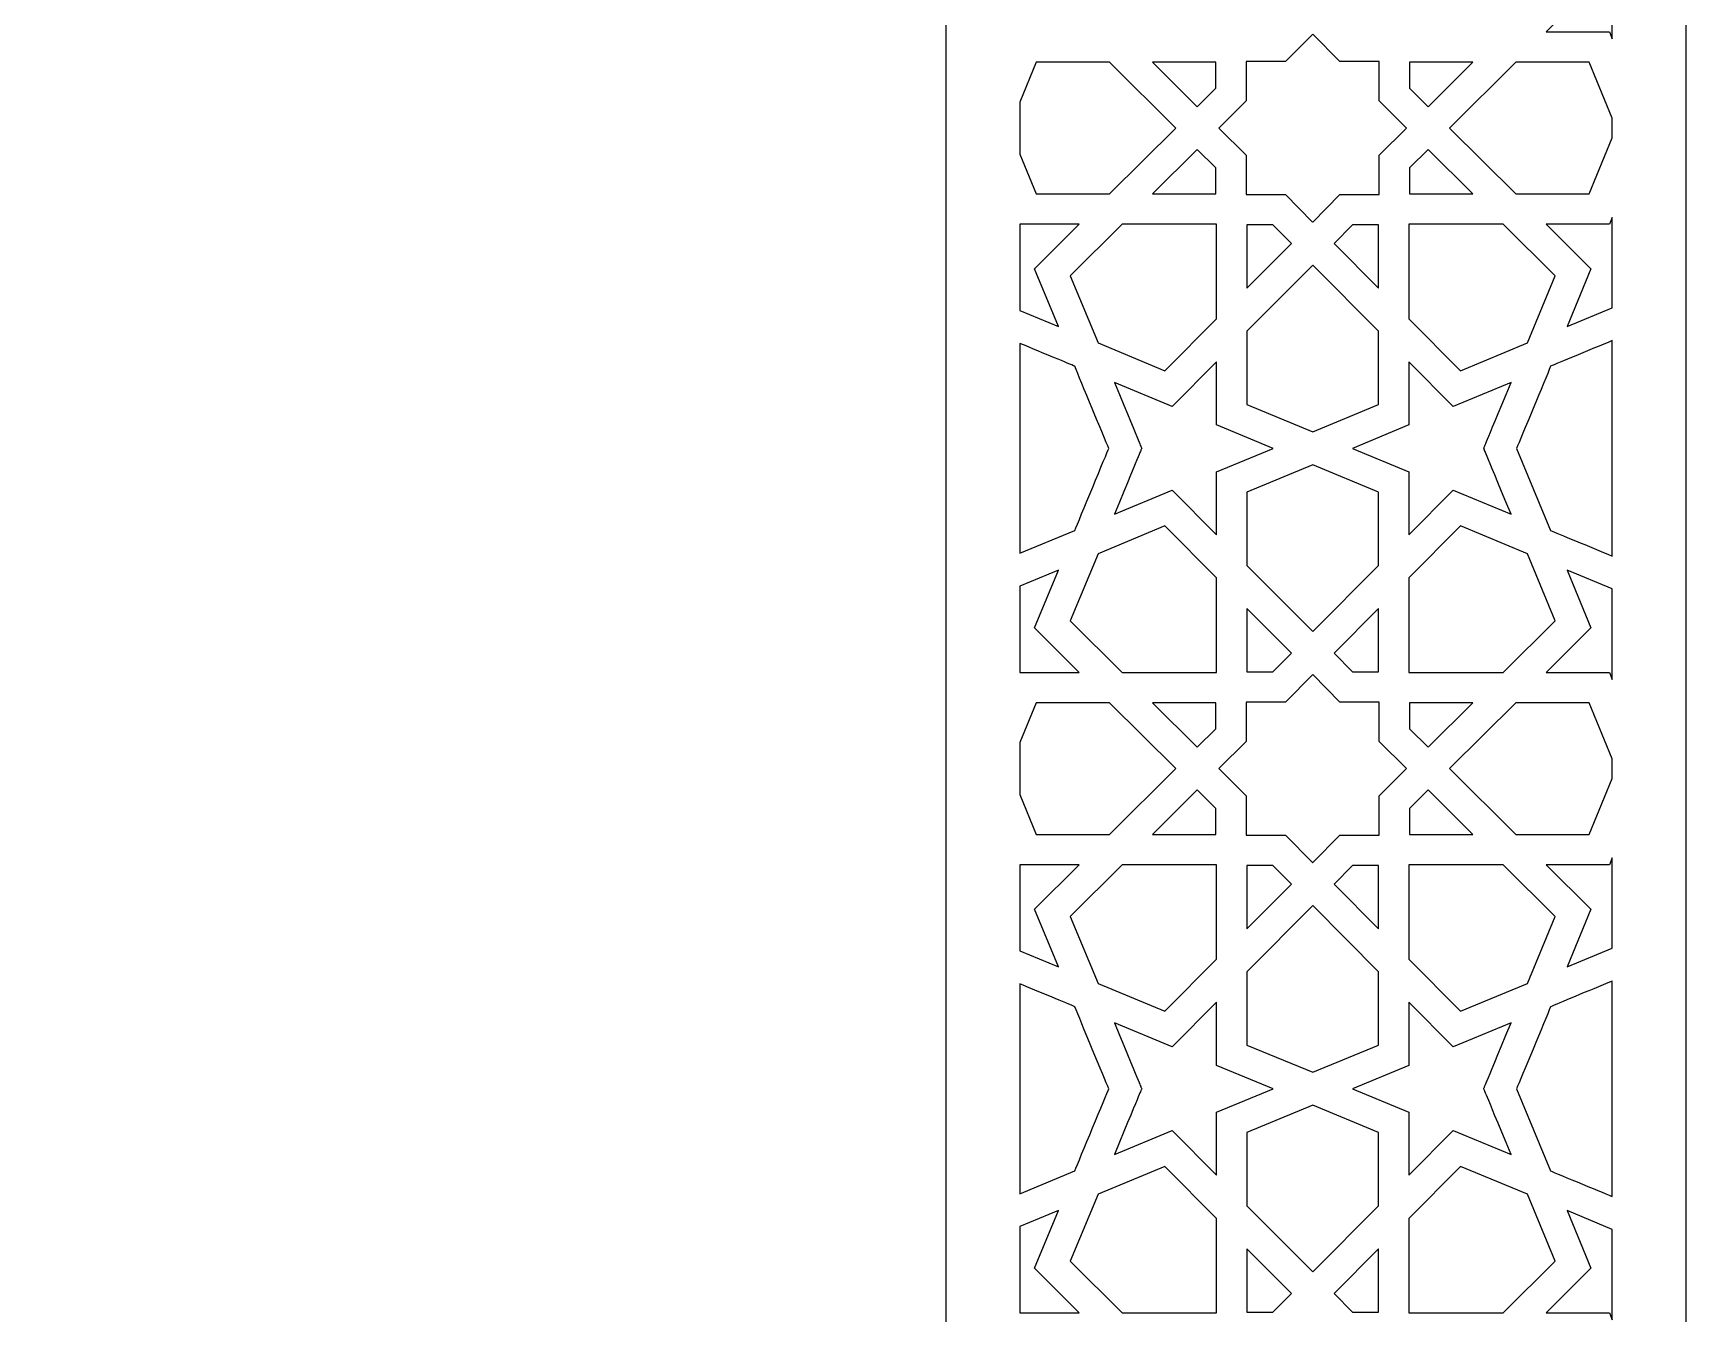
# Model space of a CAD drawing. Header units: millimetres. Extents: x -71 to 72, y -100 to 100.
# Drawn here: x 0 to 71.5, y -61.7 to -6.3 of the extents above; entities that cross this region are included whole.
import ezdxf

# ---------------------------------------------------------------- set-up
doc = ezdxf.new("R2010")
doc.units = ezdxf.units.MM
doc.header["$MEASUREMENT"] = 0
doc.layers.add('layer 1', color=7, linetype='Continuous')

msp = doc.modelspace()

# ---------------------------------------------------------------- linework, layer by layer
at = {"layer": 'layer 1', "color": 250}
for points, knots in [([(-71.4375, 100.1639), (-71.4375, 100.1639), (-71.4375, -99.8361), (-71.4375, -99.8361), (-71.4375, -99.8361), (-71.4375, -99.8361), (-39.4469, -99.8361), (-39.4469, -99.8361), (-39.4469, -99.8361), (-39.4469, -99.8361), (-39.4469, 31.5595), (-39.4469, 31.5595), (-39.4469, 31.5595), (-39.4469, 53.3323), (-21.7336, 71.0456), (0.0392, 71.0456), (0.0392, 71.0456), (21.8115, 71.0456), (39.5249, 53.3323), (39.5249, 31.5595), (39.5249, 31.5595), (39.5249, 31.5595), (39.5249, -99.8361), (39.5249, -99.8361), (39.5249, -99.8361), (39.5249, -99.8361), (71.5155, -99.8361), (71.5155, -99.8361), (71.5155, -99.8361), (71.5155, -99.8361), (71.5155, 100.1639), (71.5155, 100.1639), (71.5155, 100.1639), (71.5155, 100.1639), (-71.4375, 100.1639), (-71.4375, 100.1639)], [0, 0, 0, 0, 0.1, 0.1, 0.1, 0.1, 0.2, 0.2, 0.2, 0.2, 0.3, 0.3, 0.3, 0.3, 0.4, 0.4, 0.4, 0.4, 0.5, 0.5, 0.5, 0.5, 0.6, 0.6, 0.6, 0.6, 0.7, 0.7, 0.7, 0.7, 0.8, 0.8, 0.8, 0.8, 1, 1, 1, 1]), ([(67.4077, -4.3434), (67.4077, -4.3434), (66.373, -1.8489), (66.373, -1.8489), (66.373, -1.8489), (66.373, -1.8489), (68.3292, -2.6596), (68.3292, -2.6596), (68.3292, -2.6596), (68.3292, -2.6596), (68.3292, -6.5677), (68.3292, -6.5677), (68.3292, -6.5677), (68.3292, -6.5677), (68.2046, -6.2678), (68.2046, -6.2678), (68.2046, -6.2678), (68.2046, -6.2678), (65.4745, -6.2678), (65.4745, -6.2678), (65.4745, -6.2678), (65.4745, -6.2678), (67.4077, -4.3434), (67.4077, -4.3434)], [0, 0, 0, 0, 0.1428571, 0.1428571, 0.1428571, 0.1428571, 0.2857143, 0.2857143, 0.2857143, 0.2857143, 0.4285714, 0.4285714, 0.4285714, 0.4285714, 0.5714286, 0.5714286, 0.5714286, 0.5714286, 0.7142857, 0.7142857, 0.7142857, 0.7142857, 1, 1, 1, 1]), ([(59.4367, -10.4239), (59.4367, -10.4239), (58.2503, -11.5983), (58.2503, -11.5983), (58.2503, -11.5983), (58.2503, -11.5983), (58.2503, -13.2987), (58.2503, -13.2987), (58.2503, -13.2987), (58.2503, -13.2987), (56.5496, -13.2987), (56.5496, -13.2987), (56.5496, -13.2987), (56.5496, -13.2987), (55.3766, -14.484), (55.3766, -14.484), (55.3766, -14.484), (55.3766, -14.484), (55.3727, -14.4801), (55.3727, -14.4801), (55.3727, -14.4801), (55.3727, -14.4801), (55.3716, -14.4812), (55.3716, -14.4812), (55.3716, -14.4812), (55.3716, -14.4812), (54.2008, -13.2987), (54.2008, -13.2987), (54.2008, -13.2987), (54.2008, -13.2987), (52.5004, -13.2987), (52.5004, -13.2987), (52.5004, -13.2987), (52.5004, -13.2987), (52.5004, -11.5983), (52.5004, -11.5983), (52.5004, -11.5983), (52.5004, -11.5983), (51.3151, -10.4249), (51.3151, -10.4249), (51.3151, -10.4249), (51.3151, -10.4249), (51.3189, -10.421), (51.3189, -10.421), (51.3189, -10.421), (51.3189, -10.421), (51.3179, -10.42), (51.3179, -10.42), (51.3179, -10.42), (51.3179, -10.42), (52.5004, -9.2495), (52.5004, -9.2495), (52.5004, -9.2495), (52.5004, -9.2495), (52.5004, -7.5491), (52.5004, -7.5491), (52.5004, -7.5491), (52.5004, -7.5491), (54.2008, -7.5491), (54.2008, -7.5491), (54.2008, -7.5491), (54.2008, -7.5491), (55.3755, -6.3627), (55.3755, -6.3627), (55.3755, -6.3627), (55.3755, -6.3627), (56.5496, -7.5491), (56.5496, -7.5491), (56.5496, -7.5491), (56.5496, -7.5491), (58.2503, -7.5491), (58.2503, -7.5491), (58.2503, -7.5491), (58.2503, -7.5491), (58.2503, -9.2495), (58.2503, -9.2495), (58.2503, -9.2495), (58.2503, -9.2495), (59.4367, -10.4239), (59.4367, -10.4239)], [0, 0, 0, 0, 0.047619, 0.047619, 0.047619, 0.047619, 0.0952381, 0.0952381, 0.0952381, 0.0952381, 0.1428571, 0.1428571, 0.1428571, 0.1428571, 0.1904762, 0.1904762, 0.1904762, 0.1904762, 0.2380952, 0.2380952, 0.2380952, 0.2380952, 0.2857143, 0.2857143, 0.2857143, 0.2857143, 0.3333333, 0.3333333, 0.3333333, 0.3333333, 0.3809524, 0.3809524, 0.3809524, 0.3809524, 0.4285714, 0.4285714, 0.4285714, 0.4285714, 0.4761905, 0.4761905, 0.4761905, 0.4761905, 0.5238095, 0.5238095, 0.5238095, 0.5238095, 0.5714286, 0.5714286, 0.5714286, 0.5714286, 0.6190476, 0.6190476, 0.6190476, 0.6190476, 0.6666667, 0.6666667, 0.6666667, 0.6666667, 0.7142857, 0.7142857, 0.7142857, 0.7142857, 0.7619048, 0.7619048, 0.7619048, 0.7619048, 0.8095238, 0.8095238, 0.8095238, 0.8095238, 0.8571429, 0.8571429, 0.8571429, 0.8571429, 0.9047619, 0.9047619, 0.9047619, 0.9047619, 1, 1, 1, 1]), ([(46.5938, -7.5794), (46.5938, -7.5794), (49.4527, -10.4239), (49.4527, -10.4239), (49.4527, -10.4239), (49.4527, -10.4239), (46.5938, -13.268), (46.5938, -13.268), (46.5938, -13.268), (46.5938, -13.268), (43.4231, -13.268), (43.4231, -13.268), (43.4231, -13.268), (43.4231, -13.268), (42.7115, -11.5496), (42.7115, -11.5496), (42.7115, -11.5496), (42.7115, -11.5496), (42.7115, -9.2978), (42.7115, -9.2978), (42.7115, -9.2978), (42.7115, -9.2978), (43.4231, -7.5794), (43.4231, -7.5794), (43.4231, -7.5794), (43.4231, -7.5794), (46.5938, -7.5794), (46.5938, -7.5794)], [0, 0, 0, 0, 0.125, 0.125, 0.125, 0.125, 0.25, 0.25, 0.25, 0.25, 0.375, 0.375, 0.375, 0.375, 0.5, 0.5, 0.5, 0.5, 0.625, 0.625, 0.625, 0.625, 0.75, 0.75, 0.75, 0.75, 1, 1, 1, 1]), ([(51.1884, -7.5794), (51.1884, -7.5794), (51.1884, -8.7023), (51.1884, -8.7023), (51.1884, -8.7023), (51.1884, -8.7023), (50.3841, -9.4996), (50.3841, -9.4996), (50.3841, -9.4996), (50.3841, -9.4996), (48.4547, -7.5794), (48.4547, -7.5794), (48.4547, -7.5794), (48.4547, -7.5794), (51.1884, -7.5794), (51.1884, -7.5794)], [0, 0, 0, 0, 0.2, 0.2, 0.2, 0.2, 0.4, 0.4, 0.4, 0.4, 0.6, 0.6, 0.6, 0.6, 1, 1, 1, 1]), ([(59.5623, -8.7023), (59.5623, -8.7023), (59.5623, -7.5794), (59.5623, -7.5794), (59.5623, -7.5794), (59.5623, -7.5794), (62.296, -7.5794), (62.296, -7.5794), (62.296, -7.5794), (62.296, -7.5794), (60.3666, -9.4996), (60.3666, -9.4996), (60.3666, -9.4996), (60.3666, -9.4996), (59.5623, -8.7023), (59.5623, -8.7023)], [0, 0, 0, 0, 0.2, 0.2, 0.2, 0.2, 0.4, 0.4, 0.4, 0.4, 0.6, 0.6, 0.6, 0.6, 1, 1, 1, 1]), ([(64.1569, -13.268), (64.1569, -13.268), (61.298, -10.4239), (61.298, -10.4239), (61.298, -10.4239), (61.298, -10.4239), (64.1569, -7.5794), (64.1569, -7.5794), (64.1569, -7.5794), (64.1569, -7.5794), (67.3276, -7.5794), (67.3276, -7.5794), (67.3276, -7.5794), (67.3276, -7.5794), (68.3292, -9.9977), (68.3292, -9.9977), (68.3292, -9.9977), (68.3292, -9.9977), (68.3292, -10.85), (68.3292, -10.85), (68.3292, -10.85), (68.3292, -10.85), (67.3276, -13.268), (67.3276, -13.268), (67.3276, -13.268), (67.3276, -13.268), (64.1569, -13.268), (64.1569, -13.268)], [0, 0, 0, 0, 0.125, 0.125, 0.125, 0.125, 0.25, 0.25, 0.25, 0.25, 0.375, 0.375, 0.375, 0.375, 0.5, 0.5, 0.5, 0.5, 0.625, 0.625, 0.625, 0.625, 0.75, 0.75, 0.75, 0.75, 1, 1, 1, 1]), ([(51.1884, -12.1454), (51.1884, -12.1454), (51.1884, -13.268), (51.1884, -13.268), (51.1884, -13.268), (51.1884, -13.268), (48.4547, -13.268), (48.4547, -13.268), (48.4547, -13.268), (48.4547, -13.268), (50.3841, -11.3478), (50.3841, -11.3478), (50.3841, -11.3478), (50.3841, -11.3478), (51.1884, -12.1454), (51.1884, -12.1454)], [0, 0, 0, 0, 0.2, 0.2, 0.2, 0.2, 0.4, 0.4, 0.4, 0.4, 0.6, 0.6, 0.6, 0.6, 1, 1, 1, 1]), ([(59.5623, -13.268), (59.5623, -13.268), (59.5623, -12.1454), (59.5623, -12.1454), (59.5623, -12.1454), (59.5623, -12.1454), (60.3666, -11.3478), (60.3666, -11.3478), (60.3666, -11.3478), (60.3666, -11.3478), (62.296, -13.268), (62.296, -13.268), (62.296, -13.268), (62.296, -13.268), (59.5623, -13.268), (59.5623, -13.268)], [0, 0, 0, 0, 0.2, 0.2, 0.2, 0.2, 0.4, 0.4, 0.4, 0.4, 0.6, 0.6, 0.6, 0.6, 1, 1, 1, 1]), ([(67.4077, -16.5043), (67.4077, -16.5043), (65.4745, -14.5799), (65.4745, -14.5799), (65.4745, -14.5799), (65.4745, -14.5799), (68.2046, -14.5799), (68.2046, -14.5799), (68.2046, -14.5799), (68.2046, -14.5799), (68.3292, -14.2801), (68.3292, -14.2801), (68.3292, -14.2801), (68.3292, -14.2801), (68.3292, -18.1882), (68.3292, -18.1882), (68.3292, -18.1882), (68.3292, -18.1882), (66.373, -18.9988), (66.373, -18.9988), (66.373, -18.9988), (66.373, -18.9988), (67.4077, -16.5043), (67.4077, -16.5043)], [0, 0, 0, 0, 0.1428571, 0.1428571, 0.1428571, 0.1428571, 0.2857143, 0.2857143, 0.2857143, 0.2857143, 0.4285714, 0.4285714, 0.4285714, 0.4285714, 0.5714286, 0.5714286, 0.5714286, 0.5714286, 0.7142857, 0.7142857, 0.7142857, 0.7142857, 1, 1, 1, 1]), ([(43.343, -16.5043), (43.343, -16.5043), (44.3777, -18.9988), (44.3777, -18.9988), (44.3777, -18.9988), (44.3777, -18.9988), (42.7115, -18.3081), (42.7115, -18.3081), (42.7115, -18.3081), (42.7115, -18.3081), (42.7115, -14.5799), (42.7115, -14.5799), (42.7115, -14.5799), (42.7115, -14.5799), (45.2762, -14.5799), (45.2762, -14.5799), (45.2762, -14.5799), (45.2762, -14.5799), (43.343, -16.5043), (43.343, -16.5043)], [0, 0, 0, 0, 0.1666667, 0.1666667, 0.1666667, 0.1666667, 0.3333333, 0.3333333, 0.3333333, 0.3333333, 0.5, 0.5, 0.5, 0.5, 0.6666667, 0.6666667, 0.6666667, 0.6666667, 1, 1, 1, 1]), ([(51.2191, -14.5799), (51.2191, -14.5799), (51.2191, -18.6637), (51.2191, -18.6637), (51.2191, -18.6637), (51.2191, -18.6637), (48.9853, -20.9077), (48.9853, -20.9077), (48.9853, -20.9077), (48.9853, -20.9077), (46.0911, -19.7076), (46.0911, -19.7076), (46.0911, -19.7076), (46.0911, -19.7076), (44.8913, -16.8137), (44.8913, -16.8137), (44.8913, -16.8137), (44.8913, -16.8137), (47.1353, -14.5799), (47.1353, -14.5799), (47.1353, -14.5799), (47.1353, -14.5799), (51.2191, -14.5799), (51.2191, -14.5799)], [0, 0, 0, 0, 0.1428571, 0.1428571, 0.1428571, 0.1428571, 0.2857143, 0.2857143, 0.2857143, 0.2857143, 0.4285714, 0.4285714, 0.4285714, 0.4285714, 0.5714286, 0.5714286, 0.5714286, 0.5714286, 0.7142857, 0.7142857, 0.7142857, 0.7142857, 1, 1, 1, 1]), ([(52.5311, -17.3447), (52.5311, -17.3447), (52.5311, -14.6106), (52.5311, -14.6106), (52.5311, -14.6106), (52.5311, -14.6106), (53.6536, -14.6106), (53.6536, -14.6106), (53.6536, -14.6106), (53.6536, -14.6106), (54.4513, -15.415), (54.4513, -15.415), (54.4513, -15.415), (54.4513, -15.415), (52.5311, -17.3447), (52.5311, -17.3447)], [0, 0, 0, 0, 0.2, 0.2, 0.2, 0.2, 0.4, 0.4, 0.4, 0.4, 0.6, 0.6, 0.6, 0.6, 1, 1, 1, 1]), ([(58.2196, -14.6106), (58.2196, -14.6106), (58.2196, -17.3447), (58.2196, -17.3447), (58.2196, -17.3447), (58.2196, -17.3447), (56.2995, -15.415), (56.2995, -15.415), (56.2995, -15.415), (56.2995, -15.415), (57.0971, -14.6106), (57.0971, -14.6106), (57.0971, -14.6106), (57.0971, -14.6106), (58.2196, -14.6106), (58.2196, -14.6106)], [0, 0, 0, 0, 0.2, 0.2, 0.2, 0.2, 0.4, 0.4, 0.4, 0.4, 0.6, 0.6, 0.6, 0.6, 1, 1, 1, 1]), ([(64.6582, -19.7079), (64.6582, -19.7079), (61.765, -20.9077), (61.765, -20.9077), (61.765, -20.9077), (61.765, -20.9077), (59.5316, -18.6637), (59.5316, -18.6637), (59.5316, -18.6637), (59.5316, -18.6637), (59.5316, -14.5799), (59.5316, -14.5799), (59.5316, -14.5799), (59.5316, -14.5799), (63.615, -14.5799), (63.615, -14.5799), (63.615, -14.5799), (63.615, -14.5799), (65.8594, -16.8137), (65.8594, -16.8137), (65.8594, -16.8137), (65.8594, -16.8137), (64.6582, -19.7079), (64.6582, -19.7079)], [0, 0, 0, 0, 0.1428571, 0.1428571, 0.1428571, 0.1428571, 0.2857143, 0.2857143, 0.2857143, 0.2857143, 0.4285714, 0.4285714, 0.4285714, 0.4285714, 0.5714286, 0.5714286, 0.5714286, 0.5714286, 0.7142857, 0.7142857, 0.7142857, 0.7142857, 1, 1, 1, 1]), ([(52.5311, -19.2052), (52.5311, -19.2052), (55.3755, -16.3463), (55.3755, -16.3463), (55.3755, -16.3463), (55.3755, -16.3463), (58.2196, -19.2052), (58.2196, -19.2052), (58.2196, -19.2052), (58.2196, -19.2052), (58.2196, -22.3763), (58.2196, -22.3763), (58.2196, -22.3763), (58.2196, -22.3763), (55.3755, -23.5539), (55.3755, -23.5539), (55.3755, -23.5539), (55.3755, -23.5539), (52.5311, -22.3763), (52.5311, -22.3763), (52.5311, -22.3763), (52.5311, -22.3763), (52.5311, -19.2052), (52.5311, -19.2052)], [0, 0, 0, 0, 0.1428571, 0.1428571, 0.1428571, 0.1428571, 0.2857143, 0.2857143, 0.2857143, 0.2857143, 0.4285714, 0.4285714, 0.4285714, 0.4285714, 0.5714286, 0.5714286, 0.5714286, 0.5714286, 0.7142857, 0.7142857, 0.7142857, 0.7142857, 1, 1, 1, 1]), ([(42.7115, -28.8001), (42.7115, -28.8001), (42.7115, -19.7284), (42.7115, -19.7284), (42.7115, -19.7284), (43.7706, -20.1672), (44.8398, -20.6107), (45.0928, -20.7162), (45.0928, -20.7162), (45.3238, -21.3205), (46.3684, -23.8146), (46.5582, -24.2648), (46.5582, -24.2648), (46.4785, -24.457), (45.2734, -27.3646), (45.0846, -27.8158), (45.0846, -27.8158), (45.0846, -27.8158), (42.7115, -28.8001), (42.7115, -28.8001)], [0, 0, 0, 0, 0.1666667, 0.1666667, 0.1666667, 0.1666667, 0.3333333, 0.3333333, 0.3333333, 0.3333333, 0.5, 0.5, 0.5, 0.5, 0.6666667, 0.6666667, 0.6666667, 0.6666667, 1, 1, 1, 1]), ([(64.1925, -24.2648), (64.3823, -23.8146), (65.4265, -21.3205), (65.6579, -20.7162), (65.6579, -20.7162), (65.9585, -20.5909), (67.4014, -19.993), (68.3292, -19.6084), (68.3292, -19.6084), (68.3292, -19.6084), (68.3292, -28.92), (68.3292, -28.92), (68.3292, -28.92), (67.3612, -28.5189), (65.9613, -27.9382), (65.665, -27.8155), (65.665, -27.8155), (65.665, -27.8155), (64.1925, -24.2648), (64.1925, -24.2648)], [0, 0, 0, 0, 0.1666667, 0.1666667, 0.1666667, 0.1666667, 0.3333333, 0.3333333, 0.3333333, 0.3333333, 0.5, 0.5, 0.5, 0.5, 0.6666667, 0.6666667, 0.6666667, 0.6666667, 1, 1, 1, 1]), ([(46.8002, -21.4217), (46.8002, -21.4217), (49.2947, -22.4561), (49.2947, -22.4561), (49.2947, -22.4561), (49.2947, -22.4561), (51.2191, -20.5228), (51.2191, -20.5228), (51.2191, -20.5228), (51.2191, -20.5228), (51.2191, -23.2533), (51.2191, -23.2533), (51.2191, -23.2533), (51.2191, -23.2533), (53.6607, -24.2644), (53.6607, -24.2644), (53.6607, -24.2644), (53.6607, -24.2644), (51.2191, -25.2751), (51.2191, -25.2751), (51.2191, -25.2751), (51.2191, -25.2751), (51.2191, -28.0056), (51.2191, -28.0056), (51.2191, -28.0056), (51.2191, -28.0056), (49.2947, -26.0724), (49.2947, -26.0724), (49.2947, -26.0724), (49.2947, -26.0724), (46.8002, -27.1067), (46.8002, -27.1067), (46.8002, -27.1067), (48.0402, -24.1155), (47.9069, -24.4362), (47.9792, -24.2644), (47.9792, -24.2644), (47.9044, -24.0862), (48.0339, -24.3981), (46.8002, -21.4217)], [0, 0, 0, 0, 0.0909091, 0.0909091, 0.0909091, 0.0909091, 0.1818182, 0.1818182, 0.1818182, 0.1818182, 0.2727273, 0.2727273, 0.2727273, 0.2727273, 0.3636364, 0.3636364, 0.3636364, 0.3636364, 0.4545455, 0.4545455, 0.4545455, 0.4545455, 0.5454545, 0.5454545, 0.5454545, 0.5454545, 0.6363636, 0.6363636, 0.6363636, 0.6363636, 0.7272727, 0.7272727, 0.7272727, 0.7272727, 0.8181818, 0.8181818, 0.8181818, 0.8181818, 1, 1, 1, 1]), ([(62.7715, -24.2644), (62.8463, -24.4418), (62.701, -24.0926), (63.9505, -27.1067), (63.9505, -27.1067), (63.9505, -27.1067), (61.456, -26.0724), (61.456, -26.0724), (61.456, -26.0724), (61.456, -26.0724), (59.5316, -28.0056), (59.5316, -28.0056), (59.5316, -28.0056), (59.5316, -28.0056), (59.5316, -25.2751), (59.5316, -25.2751), (59.5316, -25.2751), (59.5316, -25.2751), (57.09, -24.2644), (57.09, -24.2644), (57.09, -24.2644), (57.09, -24.2644), (59.5316, -23.2533), (59.5316, -23.2533), (59.5316, -23.2533), (59.5316, -23.2533), (59.5316, -20.5228), (59.5316, -20.5228), (59.5316, -20.5228), (59.5316, -20.5228), (61.456, -22.4561), (61.456, -22.4561), (61.456, -22.4561), (61.456, -22.4561), (63.9505, -21.4217), (63.9505, -21.4217), (63.9505, -21.4217), (62.7366, -24.3501), (62.8509, -24.075), (62.7715, -24.2644)], [0, 0, 0, 0, 0.0909091, 0.0909091, 0.0909091, 0.0909091, 0.1818182, 0.1818182, 0.1818182, 0.1818182, 0.2727273, 0.2727273, 0.2727273, 0.2727273, 0.3636364, 0.3636364, 0.3636364, 0.3636364, 0.4545455, 0.4545455, 0.4545455, 0.4545455, 0.5454545, 0.5454545, 0.5454545, 0.5454545, 0.6363636, 0.6363636, 0.6363636, 0.6363636, 0.7272727, 0.7272727, 0.7272727, 0.7272727, 0.8181818, 0.8181818, 0.8181818, 0.8181818, 1, 1, 1, 1]), ([(58.2196, -29.3232), (58.2196, -29.3232), (55.3755, -32.1821), (55.3755, -32.1821), (55.3755, -32.1821), (55.3755, -32.1821), (52.5311, -29.3232), (52.5311, -29.3232), (52.5311, -29.3232), (52.5311, -29.3232), (52.5311, -26.1521), (52.5311, -26.1521), (52.5311, -26.1521), (52.5311, -26.1521), (55.3755, -24.9745), (55.3755, -24.9745), (55.3755, -24.9745), (55.3755, -24.9745), (58.2196, -26.1521), (58.2196, -26.1521), (58.2196, -26.1521), (58.2196, -26.1521), (58.2196, -29.3232), (58.2196, -29.3232)], [0, 0, 0, 0, 0.1428571, 0.1428571, 0.1428571, 0.1428571, 0.2857143, 0.2857143, 0.2857143, 0.2857143, 0.4285714, 0.4285714, 0.4285714, 0.4285714, 0.5714286, 0.5714286, 0.5714286, 0.5714286, 0.7142857, 0.7142857, 0.7142857, 0.7142857, 1, 1, 1, 1]), ([(46.0915, -28.8209), (46.0915, -28.8209), (48.9853, -27.6207), (48.9853, -27.6207), (48.9853, -27.6207), (48.9853, -27.6207), (51.2191, -29.8651), (51.2191, -29.8651), (51.2191, -29.8651), (51.2191, -29.8651), (51.2191, -33.9485), (51.2191, -33.9485), (51.2191, -33.9485), (51.2191, -33.9485), (47.1353, -33.9485), (47.1353, -33.9485), (47.1353, -33.9485), (47.1353, -33.9485), (44.8913, -31.7147), (44.8913, -31.7147), (44.8913, -31.7147), (44.8913, -31.7147), (46.0915, -28.8209), (46.0915, -28.8209)], [0, 0, 0, 0, 0.1428571, 0.1428571, 0.1428571, 0.1428571, 0.2857143, 0.2857143, 0.2857143, 0.2857143, 0.4285714, 0.4285714, 0.4285714, 0.4285714, 0.5714286, 0.5714286, 0.5714286, 0.5714286, 0.7142857, 0.7142857, 0.7142857, 0.7142857, 1, 1, 1, 1]), ([(59.5316, -33.9485), (59.5316, -33.9485), (59.5316, -29.8651), (59.5316, -29.8651), (59.5316, -29.8651), (59.5316, -29.8651), (61.765, -27.6207), (61.765, -27.6207), (61.765, -27.6207), (61.765, -27.6207), (64.6592, -28.8209), (64.6592, -28.8209), (64.6592, -28.8209), (64.6592, -28.8209), (65.8594, -31.7147), (65.8594, -31.7147), (65.8594, -31.7147), (65.8594, -31.7147), (63.615, -33.9485), (63.615, -33.9485), (63.615, -33.9485), (63.615, -33.9485), (59.5316, -33.9485), (59.5316, -33.9485)], [0, 0, 0, 0, 0.1428571, 0.1428571, 0.1428571, 0.1428571, 0.2857143, 0.2857143, 0.2857143, 0.2857143, 0.4285714, 0.4285714, 0.4285714, 0.4285714, 0.5714286, 0.5714286, 0.5714286, 0.5714286, 0.7142857, 0.7142857, 0.7142857, 0.7142857, 1, 1, 1, 1]), ([(43.343, -32.0241), (43.343, -32.0241), (45.2762, -33.9485), (45.2762, -33.9485), (45.2762, -33.9485), (45.2762, -33.9485), (42.7115, -33.9485), (42.7115, -33.9485), (42.7115, -33.9485), (42.7115, -33.9485), (42.7115, -30.2203), (42.7115, -30.2203), (42.7115, -30.2203), (42.7115, -30.2203), (44.3777, -29.5296), (44.3777, -29.5296), (44.3777, -29.5296), (44.3777, -29.5296), (43.343, -32.0241), (43.343, -32.0241)], [0, 0, 0, 0, 0.1666667, 0.1666667, 0.1666667, 0.1666667, 0.3333333, 0.3333333, 0.3333333, 0.3333333, 0.5, 0.5, 0.5, 0.5, 0.6666667, 0.6666667, 0.6666667, 0.6666667, 1, 1, 1, 1]), ([(67.4077, -32.0241), (67.4077, -32.0241), (66.373, -29.5296), (66.373, -29.5296), (66.373, -29.5296), (66.373, -29.5296), (68.3292, -30.3403), (68.3292, -30.3403), (68.3292, -30.3403), (68.3292, -30.3403), (68.3292, -34.2487), (68.3292, -34.2487), (68.3292, -34.2487), (68.3292, -34.2487), (68.2046, -33.9485), (68.2046, -33.9485), (68.2046, -33.9485), (68.2046, -33.9485), (65.4745, -33.9485), (65.4745, -33.9485), (65.4745, -33.9485), (65.4745, -33.9485), (67.4077, -32.0241), (67.4077, -32.0241)], [0, 0, 0, 0, 0.1428571, 0.1428571, 0.1428571, 0.1428571, 0.2857143, 0.2857143, 0.2857143, 0.2857143, 0.4285714, 0.4285714, 0.4285714, 0.4285714, 0.5714286, 0.5714286, 0.5714286, 0.5714286, 0.7142857, 0.7142857, 0.7142857, 0.7142857, 1, 1, 1, 1]), ([(52.5311, -33.9178), (52.5311, -33.9178), (52.5311, -31.1841), (52.5311, -31.1841), (52.5311, -31.1841), (52.5311, -31.1841), (54.4513, -33.1135), (54.4513, -33.1135), (54.4513, -33.1135), (54.4513, -33.1135), (53.6536, -33.9178), (53.6536, -33.9178), (53.6536, -33.9178), (53.6536, -33.9178), (52.5311, -33.9178), (52.5311, -33.9178)], [0, 0, 0, 0, 0.2, 0.2, 0.2, 0.2, 0.4, 0.4, 0.4, 0.4, 0.6, 0.6, 0.6, 0.6, 1, 1, 1, 1]), ([(58.2196, -31.1841), (58.2196, -31.1841), (58.2196, -33.9178), (58.2196, -33.9178), (58.2196, -33.9178), (58.2196, -33.9178), (57.0971, -33.9178), (57.0971, -33.9178), (57.0971, -33.9178), (57.0971, -33.9178), (56.2995, -33.1135), (56.2995, -33.1135), (56.2995, -33.1135), (56.2995, -33.1135), (58.2196, -31.1841), (58.2196, -31.1841)], [0, 0, 0, 0, 0.2, 0.2, 0.2, 0.2, 0.4, 0.4, 0.4, 0.4, 0.6, 0.6, 0.6, 0.6, 1, 1, 1, 1]), ([(59.4367, -38.1046), (59.4367, -38.1046), (58.2503, -39.2793), (58.2503, -39.2793), (58.2503, -39.2793), (58.2503, -39.2793), (58.2503, -40.9797), (58.2503, -40.9797), (58.2503, -40.9797), (58.2503, -40.9797), (56.5496, -40.9797), (56.5496, -40.9797), (56.5496, -40.9797), (56.5496, -40.9797), (55.3766, -42.165), (55.3766, -42.165), (55.3766, -42.165), (55.3766, -42.165), (55.3727, -42.1612), (55.3727, -42.1612), (55.3727, -42.1612), (55.3727, -42.1612), (55.3716, -42.1622), (55.3716, -42.1622), (55.3716, -42.1622), (55.3716, -42.1622), (54.2008, -40.9797), (54.2008, -40.9797), (54.2008, -40.9797), (54.2008, -40.9797), (52.5004, -40.9797), (52.5004, -40.9797), (52.5004, -40.9797), (52.5004, -40.9797), (52.5004, -39.2793), (52.5004, -39.2793), (52.5004, -39.2793), (52.5004, -39.2793), (51.3151, -38.1056), (51.3151, -38.1056), (51.3151, -38.1056), (51.3151, -38.1056), (51.3189, -38.1021), (51.3189, -38.1021), (51.3189, -38.1021), (51.3189, -38.1021), (51.3179, -38.1007), (51.3179, -38.1007), (51.3179, -38.1007), (51.3179, -38.1007), (52.5004, -36.9302), (52.5004, -36.9302), (52.5004, -36.9302), (52.5004, -36.9302), (52.5004, -35.2298), (52.5004, -35.2298), (52.5004, -35.2298), (52.5004, -35.2298), (54.2008, -35.2298), (54.2008, -35.2298), (54.2008, -35.2298), (54.2008, -35.2298), (55.3755, -34.0434), (55.3755, -34.0434), (55.3755, -34.0434), (55.3755, -34.0434), (56.5496, -35.2298), (56.5496, -35.2298), (56.5496, -35.2298), (56.5496, -35.2298), (58.2503, -35.2298), (58.2503, -35.2298), (58.2503, -35.2298), (58.2503, -35.2298), (58.2503, -36.9302), (58.2503, -36.9302), (58.2503, -36.9302), (58.2503, -36.9302), (59.4367, -38.1046), (59.4367, -38.1046)], [0, 0, 0, 0, 0.047619, 0.047619, 0.047619, 0.047619, 0.0952381, 0.0952381, 0.0952381, 0.0952381, 0.1428571, 0.1428571, 0.1428571, 0.1428571, 0.1904762, 0.1904762, 0.1904762, 0.1904762, 0.2380952, 0.2380952, 0.2380952, 0.2380952, 0.2857143, 0.2857143, 0.2857143, 0.2857143, 0.3333333, 0.3333333, 0.3333333, 0.3333333, 0.3809524, 0.3809524, 0.3809524, 0.3809524, 0.4285714, 0.4285714, 0.4285714, 0.4285714, 0.4761905, 0.4761905, 0.4761905, 0.4761905, 0.5238095, 0.5238095, 0.5238095, 0.5238095, 0.5714286, 0.5714286, 0.5714286, 0.5714286, 0.6190476, 0.6190476, 0.6190476, 0.6190476, 0.6666667, 0.6666667, 0.6666667, 0.6666667, 0.7142857, 0.7142857, 0.7142857, 0.7142857, 0.7619048, 0.7619048, 0.7619048, 0.7619048, 0.8095238, 0.8095238, 0.8095238, 0.8095238, 0.8571429, 0.8571429, 0.8571429, 0.8571429, 0.9047619, 0.9047619, 0.9047619, 0.9047619, 1, 1, 1, 1]), ([(46.5938, -35.2605), (46.5938, -35.2605), (49.4527, -38.1046), (49.4527, -38.1046), (49.4527, -38.1046), (49.4527, -38.1046), (46.5938, -40.949), (46.5938, -40.949), (46.5938, -40.949), (46.5938, -40.949), (43.4231, -40.949), (43.4231, -40.949), (43.4231, -40.949), (43.4231, -40.949), (42.7115, -39.2306), (42.7115, -39.2306), (42.7115, -39.2306), (42.7115, -39.2306), (42.7115, -36.9789), (42.7115, -36.9789), (42.7115, -36.9789), (42.7115, -36.9789), (43.4231, -35.2605), (43.4231, -35.2605), (43.4231, -35.2605), (43.4231, -35.2605), (46.5938, -35.2605), (46.5938, -35.2605)], [0, 0, 0, 0, 0.125, 0.125, 0.125, 0.125, 0.25, 0.25, 0.25, 0.25, 0.375, 0.375, 0.375, 0.375, 0.5, 0.5, 0.5, 0.5, 0.625, 0.625, 0.625, 0.625, 0.75, 0.75, 0.75, 0.75, 1, 1, 1, 1]), ([(51.1884, -35.2605), (51.1884, -35.2605), (51.1884, -36.383), (51.1884, -36.383), (51.1884, -36.383), (51.1884, -36.383), (50.3841, -37.1806), (50.3841, -37.1806), (50.3841, -37.1806), (50.3841, -37.1806), (48.4547, -35.2605), (48.4547, -35.2605), (48.4547, -35.2605), (48.4547, -35.2605), (51.1884, -35.2605), (51.1884, -35.2605)], [0, 0, 0, 0, 0.2, 0.2, 0.2, 0.2, 0.4, 0.4, 0.4, 0.4, 0.6, 0.6, 0.6, 0.6, 1, 1, 1, 1]), ([(59.5623, -36.383), (59.5623, -36.383), (59.5623, -35.2605), (59.5623, -35.2605), (59.5623, -35.2605), (59.5623, -35.2605), (62.296, -35.2605), (62.296, -35.2605), (62.296, -35.2605), (62.296, -35.2605), (60.3666, -37.1806), (60.3666, -37.1806), (60.3666, -37.1806), (60.3666, -37.1806), (59.5623, -36.383), (59.5623, -36.383)], [0, 0, 0, 0, 0.2, 0.2, 0.2, 0.2, 0.4, 0.4, 0.4, 0.4, 0.6, 0.6, 0.6, 0.6, 1, 1, 1, 1]), ([(64.1569, -40.949), (64.1569, -40.949), (61.298, -38.1046), (61.298, -38.1046), (61.298, -38.1046), (61.298, -38.1046), (64.1569, -35.2605), (64.1569, -35.2605), (64.1569, -35.2605), (64.1569, -35.2605), (67.3276, -35.2605), (67.3276, -35.2605), (67.3276, -35.2605), (67.3276, -35.2605), (68.3292, -37.6784), (68.3292, -37.6784), (68.3292, -37.6784), (68.3292, -37.6784), (68.3292, -38.5311), (68.3292, -38.5311), (68.3292, -38.5311), (68.3292, -38.5311), (67.3276, -40.949), (67.3276, -40.949), (67.3276, -40.949), (67.3276, -40.949), (64.1569, -40.949), (64.1569, -40.949)], [0, 0, 0, 0, 0.125, 0.125, 0.125, 0.125, 0.25, 0.25, 0.25, 0.25, 0.375, 0.375, 0.375, 0.375, 0.5, 0.5, 0.5, 0.5, 0.625, 0.625, 0.625, 0.625, 0.75, 0.75, 0.75, 0.75, 1, 1, 1, 1]), ([(51.1884, -39.8265), (51.1884, -39.8265), (51.1884, -40.949), (51.1884, -40.949), (51.1884, -40.949), (51.1884, -40.949), (48.4547, -40.949), (48.4547, -40.949), (48.4547, -40.949), (48.4547, -40.949), (50.3841, -39.0289), (50.3841, -39.0289), (50.3841, -39.0289), (50.3841, -39.0289), (51.1884, -39.8265), (51.1884, -39.8265)], [0, 0, 0, 0, 0.2, 0.2, 0.2, 0.2, 0.4, 0.4, 0.4, 0.4, 0.6, 0.6, 0.6, 0.6, 1, 1, 1, 1]), ([(59.5623, -40.949), (59.5623, -40.949), (59.5623, -39.8265), (59.5623, -39.8265), (59.5623, -39.8265), (59.5623, -39.8265), (60.3666, -39.0289), (60.3666, -39.0289), (60.3666, -39.0289), (60.3666, -39.0289), (62.296, -40.949), (62.296, -40.949), (62.296, -40.949), (62.296, -40.949), (59.5623, -40.949), (59.5623, -40.949)], [0, 0, 0, 0, 0.2, 0.2, 0.2, 0.2, 0.4, 0.4, 0.4, 0.4, 0.6, 0.6, 0.6, 0.6, 1, 1, 1, 1]), ([(67.4077, -44.1854), (67.4077, -44.1854), (65.4745, -42.261), (65.4745, -42.261), (65.4745, -42.261), (65.4745, -42.261), (68.2046, -42.261), (68.2046, -42.261), (68.2046, -42.261), (68.2046, -42.261), (68.3292, -41.9608), (68.3292, -41.9608), (68.3292, -41.9608), (68.3292, -41.9608), (68.3292, -45.8692), (68.3292, -45.8692), (68.3292, -45.8692), (68.3292, -45.8692), (66.373, -46.6799), (66.373, -46.6799), (66.373, -46.6799), (66.373, -46.6799), (67.4077, -44.1854), (67.4077, -44.1854)], [0, 0, 0, 0, 0.1428571, 0.1428571, 0.1428571, 0.1428571, 0.2857143, 0.2857143, 0.2857143, 0.2857143, 0.4285714, 0.4285714, 0.4285714, 0.4285714, 0.5714286, 0.5714286, 0.5714286, 0.5714286, 0.7142857, 0.7142857, 0.7142857, 0.7142857, 1, 1, 1, 1]), ([(43.343, -44.1854), (43.343, -44.1854), (44.3777, -46.6799), (44.3777, -46.6799), (44.3777, -46.6799), (44.3777, -46.6799), (42.7115, -45.9892), (42.7115, -45.9892), (42.7115, -45.9892), (42.7115, -45.9892), (42.7115, -42.261), (42.7115, -42.261), (42.7115, -42.261), (42.7115, -42.261), (45.2762, -42.261), (45.2762, -42.261), (45.2762, -42.261), (45.2762, -42.261), (43.343, -44.1854), (43.343, -44.1854)], [0, 0, 0, 0, 0.1666667, 0.1666667, 0.1666667, 0.1666667, 0.3333333, 0.3333333, 0.3333333, 0.3333333, 0.5, 0.5, 0.5, 0.5, 0.6666667, 0.6666667, 0.6666667, 0.6666667, 1, 1, 1, 1]), ([(51.2191, -42.261), (51.2191, -42.261), (51.2191, -46.3444), (51.2191, -46.3444), (51.2191, -46.3444), (51.2191, -46.3444), (48.9853, -48.5888), (48.9853, -48.5888), (48.9853, -48.5888), (48.9853, -48.5888), (46.0911, -47.3886), (46.0911, -47.3886), (46.0911, -47.3886), (46.0911, -47.3886), (44.8913, -44.4948), (44.8913, -44.4948), (44.8913, -44.4948), (44.8913, -44.4948), (47.1353, -42.261), (47.1353, -42.261), (47.1353, -42.261), (47.1353, -42.261), (51.2191, -42.261), (51.2191, -42.261)], [0, 0, 0, 0, 0.1428571, 0.1428571, 0.1428571, 0.1428571, 0.2857143, 0.2857143, 0.2857143, 0.2857143, 0.4285714, 0.4285714, 0.4285714, 0.4285714, 0.5714286, 0.5714286, 0.5714286, 0.5714286, 0.7142857, 0.7142857, 0.7142857, 0.7142857, 1, 1, 1, 1]), ([(52.5311, -45.0254), (52.5311, -45.0254), (52.5311, -42.2917), (52.5311, -42.2917), (52.5311, -42.2917), (52.5311, -42.2917), (53.6536, -42.2917), (53.6536, -42.2917), (53.6536, -42.2917), (53.6536, -42.2917), (54.4513, -43.096), (54.4513, -43.096), (54.4513, -43.096), (54.4513, -43.096), (52.5311, -45.0254), (52.5311, -45.0254)], [0, 0, 0, 0, 0.2, 0.2, 0.2, 0.2, 0.4, 0.4, 0.4, 0.4, 0.6, 0.6, 0.6, 0.6, 1, 1, 1, 1]), ([(58.2196, -42.2917), (58.2196, -42.2917), (58.2196, -45.0254), (58.2196, -45.0254), (58.2196, -45.0254), (58.2196, -45.0254), (56.2995, -43.096), (56.2995, -43.096), (56.2995, -43.096), (56.2995, -43.096), (57.0971, -42.2917), (57.0971, -42.2917), (57.0971, -42.2917), (57.0971, -42.2917), (58.2196, -42.2917), (58.2196, -42.2917)], [0, 0, 0, 0, 0.2, 0.2, 0.2, 0.2, 0.4, 0.4, 0.4, 0.4, 0.6, 0.6, 0.6, 0.6, 1, 1, 1, 1]), ([(64.6582, -47.389), (64.6582, -47.389), (61.765, -48.5888), (61.765, -48.5888), (61.765, -48.5888), (61.765, -48.5888), (59.5316, -46.3444), (59.5316, -46.3444), (59.5316, -46.3444), (59.5316, -46.3444), (59.5316, -42.261), (59.5316, -42.261), (59.5316, -42.261), (59.5316, -42.261), (63.615, -42.261), (63.615, -42.261), (63.615, -42.261), (63.615, -42.261), (65.8594, -44.4948), (65.8594, -44.4948), (65.8594, -44.4948), (65.8594, -44.4948), (64.6582, -47.389), (64.6582, -47.389)], [0, 0, 0, 0, 0.1428571, 0.1428571, 0.1428571, 0.1428571, 0.2857143, 0.2857143, 0.2857143, 0.2857143, 0.4285714, 0.4285714, 0.4285714, 0.4285714, 0.5714286, 0.5714286, 0.5714286, 0.5714286, 0.7142857, 0.7142857, 0.7142857, 0.7142857, 1, 1, 1, 1]), ([(52.5311, -46.8863), (52.5311, -46.8863), (55.3755, -44.0274), (55.3755, -44.0274), (55.3755, -44.0274), (55.3755, -44.0274), (58.2196, -46.8863), (58.2196, -46.8863), (58.2196, -46.8863), (58.2196, -46.8863), (58.2196, -50.057), (58.2196, -50.057), (58.2196, -50.057), (58.2196, -50.057), (55.3755, -51.235), (55.3755, -51.235), (55.3755, -51.235), (55.3755, -51.235), (52.5311, -50.057), (52.5311, -50.057), (52.5311, -50.057), (52.5311, -50.057), (52.5311, -46.8863), (52.5311, -46.8863)], [0, 0, 0, 0, 0.1428571, 0.1428571, 0.1428571, 0.1428571, 0.2857143, 0.2857143, 0.2857143, 0.2857143, 0.4285714, 0.4285714, 0.4285714, 0.4285714, 0.5714286, 0.5714286, 0.5714286, 0.5714286, 0.7142857, 0.7142857, 0.7142857, 0.7142857, 1, 1, 1, 1]), ([(42.7115, -56.4808), (42.7115, -56.4808), (42.7115, -47.4094), (42.7115, -47.4094), (42.7115, -47.4094), (43.4569, -47.7185), (44.8031, -48.2762), (45.0928, -48.3969), (45.0928, -48.3969), (45.3245, -49.0022), (46.3712, -51.5017), (46.5582, -51.9458), (46.5582, -51.9458), (46.463, -52.1751), (45.279, -55.0319), (45.0846, -55.4965), (45.0846, -55.4965), (45.0846, -55.4965), (42.7115, -56.4808), (42.7115, -56.4808)], [0, 0, 0, 0, 0.1666667, 0.1666667, 0.1666667, 0.1666667, 0.3333333, 0.3333333, 0.3333333, 0.3333333, 0.5, 0.5, 0.5, 0.5, 0.6666667, 0.6666667, 0.6666667, 0.6666667, 1, 1, 1, 1]), ([(64.1925, -51.9458), (64.3791, -51.5017), (65.4262, -49.0022), (65.6579, -48.3969), (65.6579, -48.3969), (65.9497, -48.2755), (67.3209, -47.7072), (68.3292, -47.2891), (68.3292, -47.2891), (68.3292, -47.2891), (68.3292, -56.6011), (68.3292, -56.6011), (68.3292, -56.6011), (68.2011, -56.5478), (65.9229, -55.6031), (65.665, -55.4965), (65.665, -55.4965), (65.665, -55.4965), (64.1925, -51.9458), (64.1925, -51.9458)], [0, 0, 0, 0, 0.1666667, 0.1666667, 0.1666667, 0.1666667, 0.3333333, 0.3333333, 0.3333333, 0.3333333, 0.5, 0.5, 0.5, 0.5, 0.6666667, 0.6666667, 0.6666667, 0.6666667, 1, 1, 1, 1]), ([(46.8002, -49.1024), (46.8002, -49.1024), (49.2947, -50.1371), (49.2947, -50.1371), (49.2947, -50.1371), (49.2947, -50.1371), (51.2191, -48.2039), (51.2191, -48.2039), (51.2191, -48.2039), (51.2191, -48.2039), (51.2191, -50.9344), (51.2191, -50.9344), (51.2191, -50.9344), (51.2191, -50.9344), (53.6607, -51.9451), (53.6607, -51.9451), (53.6607, -51.9451), (53.6607, -51.9451), (51.2191, -52.9562), (51.2191, -52.9562), (51.2191, -52.9562), (51.2191, -52.9562), (51.2191, -55.6863), (51.2191, -55.6863), (51.2191, -55.6863), (51.2191, -55.6863), (49.2947, -53.7531), (49.2947, -53.7531), (49.2947, -53.7531), (49.2947, -53.7531), (46.8002, -54.7878), (46.8002, -54.7878), (46.8002, -54.7878), (48.0642, -51.7384), (47.9002, -52.1331), (47.9792, -51.9451), (47.9792, -51.9451), (47.9009, -51.7588), (48.0392, -52.0919), (46.8002, -49.1024)], [0, 0, 0, 0, 0.0909091, 0.0909091, 0.0909091, 0.0909091, 0.1818182, 0.1818182, 0.1818182, 0.1818182, 0.2727273, 0.2727273, 0.2727273, 0.2727273, 0.3636364, 0.3636364, 0.3636364, 0.3636364, 0.4545455, 0.4545455, 0.4545455, 0.4545455, 0.5454545, 0.5454545, 0.5454545, 0.5454545, 0.6363636, 0.6363636, 0.6363636, 0.6363636, 0.7272727, 0.7272727, 0.7272727, 0.7272727, 0.8181818, 0.8181818, 0.8181818, 0.8181818, 1, 1, 1, 1]), ([(62.7715, -51.9451), (62.8481, -52.1275), (62.72, -51.8188), (63.9505, -54.7878), (63.9505, -54.7878), (63.9505, -54.7878), (61.456, -53.7531), (61.456, -53.7531), (61.456, -53.7531), (61.456, -53.7531), (59.5316, -55.6863), (59.5316, -55.6863), (59.5316, -55.6863), (59.5316, -55.6863), (59.5316, -52.9562), (59.5316, -52.9562), (59.5316, -52.9562), (59.5316, -52.9562), (57.09, -51.9451), (57.09, -51.9451), (57.09, -51.9451), (57.09, -51.9451), (59.5316, -50.9344), (59.5316, -50.9344), (59.5316, -50.9344), (59.5316, -50.9344), (59.5316, -48.2039), (59.5316, -48.2039), (59.5316, -48.2039), (59.5316, -48.2039), (61.456, -50.1371), (61.456, -50.1371), (61.456, -50.1371), (61.456, -50.1371), (63.9505, -49.1024), (63.9505, -49.1024), (63.9505, -49.1024), (62.7006, -52.118), (62.8431, -51.7747), (62.7715, -51.9451)], [0, 0, 0, 0, 0.0909091, 0.0909091, 0.0909091, 0.0909091, 0.1818182, 0.1818182, 0.1818182, 0.1818182, 0.2727273, 0.2727273, 0.2727273, 0.2727273, 0.3636364, 0.3636364, 0.3636364, 0.3636364, 0.4545455, 0.4545455, 0.4545455, 0.4545455, 0.5454545, 0.5454545, 0.5454545, 0.5454545, 0.6363636, 0.6363636, 0.6363636, 0.6363636, 0.7272727, 0.7272727, 0.7272727, 0.7272727, 0.8181818, 0.8181818, 0.8181818, 0.8181818, 1, 1, 1, 1]), ([(58.2196, -57.0043), (58.2196, -57.0043), (55.3755, -59.8629), (55.3755, -59.8629), (55.3755, -59.8629), (55.3755, -59.8629), (52.5311, -57.0043), (52.5311, -57.0043), (52.5311, -57.0043), (52.5311, -57.0043), (52.5311, -53.8332), (52.5311, -53.8332), (52.5311, -53.8332), (52.5311, -53.8332), (55.3755, -52.6556), (55.3755, -52.6556), (55.3755, -52.6556), (55.3755, -52.6556), (58.2196, -53.8332), (58.2196, -53.8332), (58.2196, -53.8332), (58.2196, -53.8332), (58.2196, -57.0043), (58.2196, -57.0043)], [0, 0, 0, 0, 0.1428571, 0.1428571, 0.1428571, 0.1428571, 0.2857143, 0.2857143, 0.2857143, 0.2857143, 0.4285714, 0.4285714, 0.4285714, 0.4285714, 0.5714286, 0.5714286, 0.5714286, 0.5714286, 0.7142857, 0.7142857, 0.7142857, 0.7142857, 1, 1, 1, 1]), ([(46.0915, -56.5019), (46.0915, -56.5019), (48.9853, -55.3018), (48.9853, -55.3018), (48.9853, -55.3018), (48.9853, -55.3018), (51.2191, -57.5458), (51.2191, -57.5458), (51.2191, -57.5458), (51.2191, -57.5458), (51.2191, -61.6292), (51.2191, -61.6292), (51.2191, -61.6292), (51.2191, -61.6292), (47.1353, -61.6292), (47.1353, -61.6292), (47.1353, -61.6292), (47.1353, -61.6292), (44.8913, -59.3958), (44.8913, -59.3958), (44.8913, -59.3958), (44.8913, -59.3958), (46.0915, -56.5019), (46.0915, -56.5019)], [0, 0, 0, 0, 0.1428571, 0.1428571, 0.1428571, 0.1428571, 0.2857143, 0.2857143, 0.2857143, 0.2857143, 0.4285714, 0.4285714, 0.4285714, 0.4285714, 0.5714286, 0.5714286, 0.5714286, 0.5714286, 0.7142857, 0.7142857, 0.7142857, 0.7142857, 1, 1, 1, 1]), ([(59.5316, -61.6292), (59.5316, -61.6292), (59.5316, -57.5458), (59.5316, -57.5458), (59.5316, -57.5458), (59.5316, -57.5458), (61.765, -55.3018), (61.765, -55.3018), (61.765, -55.3018), (61.765, -55.3018), (64.6592, -56.5019), (64.6592, -56.5019), (64.6592, -56.5019), (64.6592, -56.5019), (65.8594, -59.3958), (65.8594, -59.3958), (65.8594, -59.3958), (65.8594, -59.3958), (63.615, -61.6292), (63.615, -61.6292), (63.615, -61.6292), (63.615, -61.6292), (59.5316, -61.6292), (59.5316, -61.6292)], [0, 0, 0, 0, 0.1428571, 0.1428571, 0.1428571, 0.1428571, 0.2857143, 0.2857143, 0.2857143, 0.2857143, 0.4285714, 0.4285714, 0.4285714, 0.4285714, 0.5714286, 0.5714286, 0.5714286, 0.5714286, 0.7142857, 0.7142857, 0.7142857, 0.7142857, 1, 1, 1, 1]), ([(43.343, -59.7048), (43.343, -59.7048), (45.2762, -61.6292), (45.2762, -61.6292), (45.2762, -61.6292), (45.2762, -61.6292), (42.7115, -61.6292), (42.7115, -61.6292), (42.7115, -61.6292), (42.7115, -61.6292), (42.7115, -57.9011), (42.7115, -57.9011), (42.7115, -57.9011), (42.7115, -57.9011), (44.3777, -57.2107), (44.3777, -57.2107), (44.3777, -57.2107), (44.3777, -57.2107), (43.343, -59.7048), (43.343, -59.7048)], [0, 0, 0, 0, 0.1666667, 0.1666667, 0.1666667, 0.1666667, 0.3333333, 0.3333333, 0.3333333, 0.3333333, 0.5, 0.5, 0.5, 0.5, 0.6666667, 0.6666667, 0.6666667, 0.6666667, 1, 1, 1, 1]), ([(67.4077, -59.7048), (67.4077, -59.7048), (66.373, -57.2107), (66.373, -57.2107), (66.373, -57.2107), (66.373, -57.2107), (68.3292, -58.0214), (68.3292, -58.0214), (68.3292, -58.0214), (68.3292, -58.0214), (68.3292, -61.9294), (68.3292, -61.9294), (68.3292, -61.9294), (68.3292, -61.9294), (68.2046, -61.6292), (68.2046, -61.6292), (68.2046, -61.6292), (68.2046, -61.6292), (65.4745, -61.6292), (65.4745, -61.6292), (65.4745, -61.6292), (65.4745, -61.6292), (67.4077, -59.7048), (67.4077, -59.7048)], [0, 0, 0, 0, 0.1428571, 0.1428571, 0.1428571, 0.1428571, 0.2857143, 0.2857143, 0.2857143, 0.2857143, 0.4285714, 0.4285714, 0.4285714, 0.4285714, 0.5714286, 0.5714286, 0.5714286, 0.5714286, 0.7142857, 0.7142857, 0.7142857, 0.7142857, 1, 1, 1, 1]), ([(52.5311, -61.5985), (52.5311, -61.5985), (52.5311, -58.8648), (52.5311, -58.8648), (52.5311, -58.8648), (52.5311, -58.8648), (54.4513, -60.7942), (54.4513, -60.7942), (54.4513, -60.7942), (54.4513, -60.7942), (53.6536, -61.5985), (53.6536, -61.5985), (53.6536, -61.5985), (53.6536, -61.5985), (52.5311, -61.5985), (52.5311, -61.5985)], [0, 0, 0, 0, 0.2, 0.2, 0.2, 0.2, 0.4, 0.4, 0.4, 0.4, 0.6, 0.6, 0.6, 0.6, 1, 1, 1, 1]), ([(58.2196, -58.8648), (58.2196, -58.8648), (58.2196, -61.5985), (58.2196, -61.5985), (58.2196, -61.5985), (58.2196, -61.5985), (57.0971, -61.5985), (57.0971, -61.5985), (57.0971, -61.5985), (57.0971, -61.5985), (56.2995, -60.7942), (56.2995, -60.7942), (56.2995, -60.7942), (56.2995, -60.7942), (58.2196, -58.8648), (58.2196, -58.8648)], [0, 0, 0, 0, 0.2, 0.2, 0.2, 0.2, 0.4, 0.4, 0.4, 0.4, 0.6, 0.6, 0.6, 0.6, 1, 1, 1, 1])]:
    msp.add_open_spline(points, degree=3, knots=knots, dxfattribs=at)

doc.saveas('drawing.dxf')
